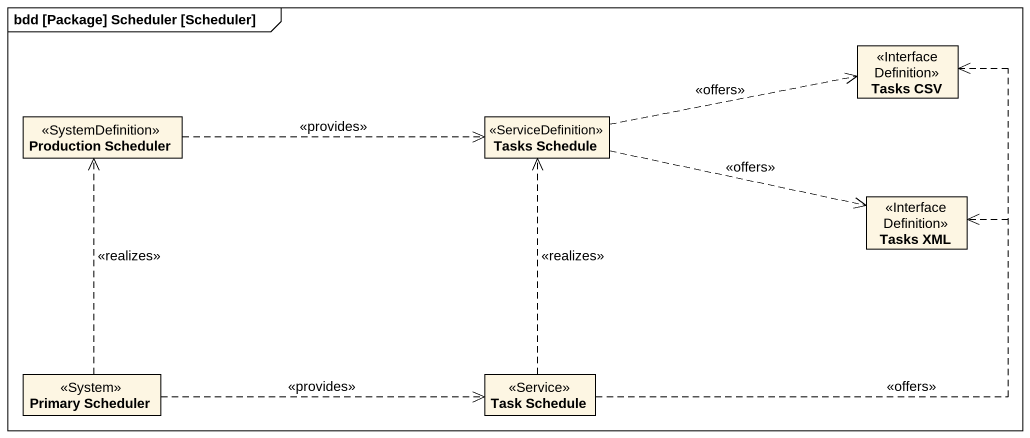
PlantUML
@startuml
mainframe bdd [Package] Scheduler [Scheduler]
hide circle
hide empty members
class "Tasks CSV" as Tasks_CSV <<InterfaceDefinition>>
class "Production Scheduler" as Production_Scheduler <<SystemDefinition>>
class "Tasks Schedule" as Tasks_Schedule <<ServiceDefinition>>
class "Tasks XML" as Tasks_XML <<InterfaceDefinition>>
class "Primary Scheduler" as Primary_Scheduler <<System>>
class "Task Schedule" as Task_Schedule <<Service>>
Production_Scheduler .right.> Tasks_Schedule : <<provides>>
Tasks_Schedule .right.> Tasks_CSV : <<offers>>
Tasks_Schedule .right.> Tasks_XML : <<offers>>
Primary_Scheduler .up.> Production_Scheduler : <<realizes>>
Primary_Scheduler .right.> Task_Schedule : <<provides>>
Task_Schedule .up.> Tasks_CSV
Task_Schedule .up.> Tasks_Schedule : <<realizes>>
Task_Schedule .right.> Tasks_XML : <<offers>>
@enduml
